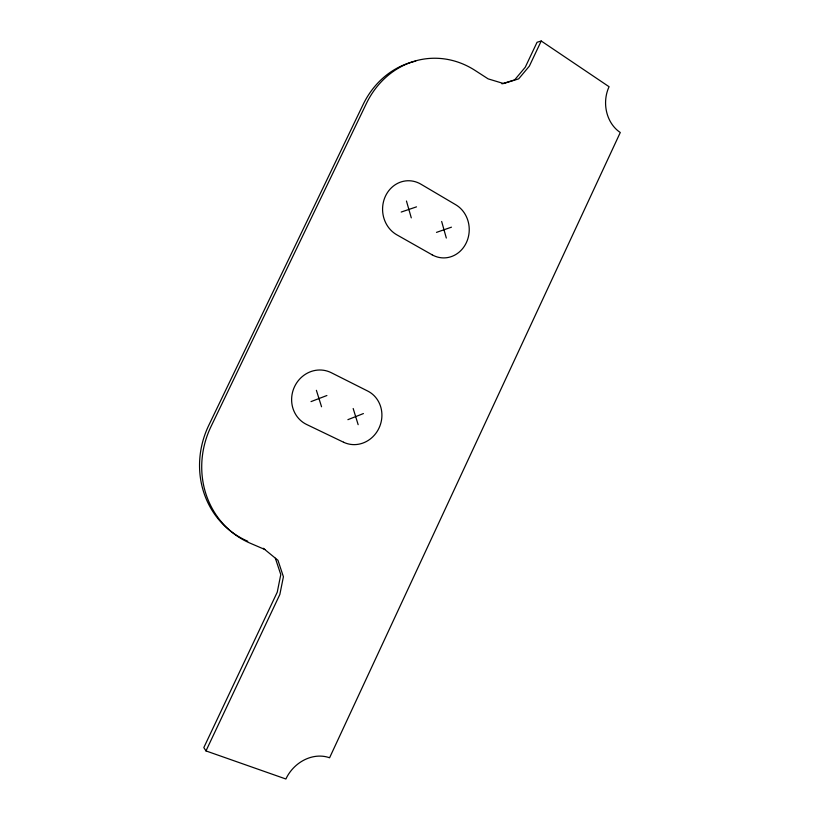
<?xml version="1.0" encoding="UTF-8"?>
<svg xmlns="http://www.w3.org/2000/svg" width="820" height="820" viewBox="0 0 820 820"><rect width="100%" height="100%" fill="white"/><g stroke="black" fill="none" stroke-linecap="round" stroke-linejoin="round"><path stroke-width="1.23" d="M501.953 83.845L514.632 79.899L525.261 67.23L537.059 42.271L541.22 41L609.075 86.725A33.425 27.962 88 0 0 620.279 132.502L329.579 757.782A35.229 29.94 -49.3 0 0 285.883 779L205.974 750.915L279.856 594.449L283.412 576.737L277.97 560.306L263.271 548.272M541.22 41L529.361 66.112L518.67 78.853L503.613 83.548L488.125 78.863L474.985 70.376A88.437 79.15 84.5 0 0 366.366 103.556L211.006 426.554A88.96 83.23 -60.8 0 0 250.202 543.209L264.87 549.502M347.895 419.666L363.404 413.567M311.016 401.605L326.893 395.517M436.496 232.378L451.451 227.171M401.205 212.052L416.509 206.855M205.974 750.915L203.821 747.594L277.252 592.173L280.778 574.574L275.366 558.246M316.387 390.32L321.553 406.761M353.174 408.514L358.155 424.678M406.453 201.023L411.281 217.864M441.662 221.472L446.316 238.036M415.678 61.151A87.863 78.73 84.4 0 0 363.147 104.478L208.772 425.334A88.375 82.758 -60.6 0 0 247.753 541.241M343.559 442.226L306.639 424.493A28.69 26.916 -70.3 0 1 294.575 386.599A28.69 26.916 -70.3 0 1 331.26 372.7L367.749 391.068A28.321 26.209 -70.1 0 1 378.994 428.132A28.321 26.209 -70.1 0 1 343.559 442.226M432.15 254.825L396.808 234.807A28.639 26.076 88.1 0 1 385.523 195.99A28.639 26.076 88.1 0 1 420.885 184.172L455.807 204.785A28.218 25.451 -89.1 0 1 466.324 242.73A28.218 25.451 -89.1 0 1 432.15 254.825"/></g></svg>
